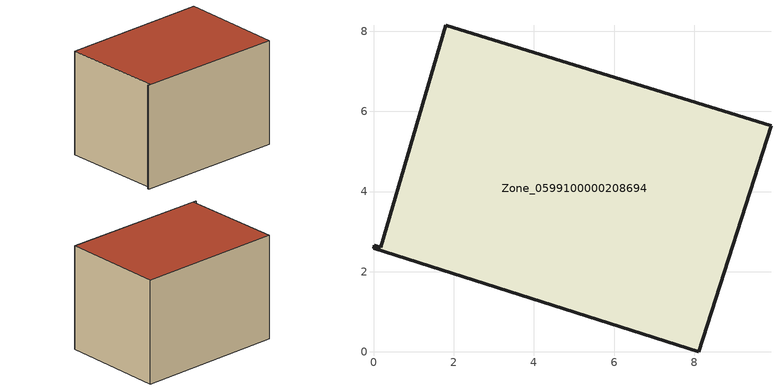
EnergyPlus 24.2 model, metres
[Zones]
Zone_0599100000208694
 floor ground (C_G): 1.8,8.15 9.91,5.64 8.11,0 0,2.59 0.02,2.66 0.18,2.61 z0
 wall outside (C_F): 8.11,0 9.91,5.64 1.8,8.15 0.18,2.61 0.02,2.66 0,2.59 8.11,0 z0:5.98
 roof outside (C_R): 9.91,5.64 1.8,8.15 0.18,2.61 0.02,2.66 0,2.59 8.11,0 z5.98
[BUILDING]
Pand.0599100000208694: North Axis=0; Terrain=City; Loads Convergence Tolerance Value=0.04; Temperature Convergence Tolerance Value=0.4; Solar Distribution=FullExterior; Maximum Number of Warmup Days=25; Minimum Number of Warmup Days=1
[Site:Location]
Rotterdam.The.Hague.AP_ZH_NLD Design_Conditions: Latitude=51.96; Longitude=4.45; Time Zone=1; Elevation=-4.5
[SITE:GROUNDTEMPERATURE:BUILDINGSURFACE]
18, 18, 18, 18, 18, 18, 18, 18, 18, 18, 18, 18
[MATERIAL] Thermal Absorptance=0.9; Solar Absorptance=0.7; Visible Absorptance=0.7
Name | Roughness | Thickness | Conductivity | Density | Specific Heat
G.TI.1946-1964 | MediumSmooth | 0.15 | 1 | 540 | 1210
F.TI.1946-1964 | Rough | 0.3 | 0.857143 | 1920 | 840
R.TI.1946-1964 | MediumRough | 0.2 | 0.277778 | 1500 | 1000
[CONSTRUCTION]
C_G: G.TI.1946-1964
C_F: F.TI.1946-1964
C_R: R.TI.1946-1964
[ZONE]
Zone_0599100000208694: Type=1; Multiplier=1; Ceiling Height=Autocalculate; Volume=Autocalculate; Floor Area=autocalculate; Part of Total Floor Area=Yes
[ZONEINFILTRATION:DESIGNFLOWRATE]
Infil_Zone_0599100000208694: Zone or ZoneList or Space or SpaceList=Zone_0599100000208694; Schedule=AlwaysOn; Design Flow Rate Calculation Method=Flow/Area; Flow Rate per Floor Area=0.003; Constant Term Coefficient=1; Temperature Term Coefficient=0; Velocity Term Coefficient=0; Velocity Squared Term Coefficient=0
[HVACTEMPLATE:ZONE:IDEALLOADSAIRSYSTEM]
Zone_0599100000208694: Maximum Heating Supply Air Temperature=50; Minimum Cooling Supply Air Temperature=13; Maximum Heating Supply Air Humidity Ratio=0.0156; Minimum Cooling Supply Air Humidity Ratio=0.0077; Heating Limit=NoLimit; Cooling Limit=NoLimit; Dehumidification Control Type=ConstantSensibleHeatRatio; Cooling Sensible Heat Ratio=0.7; Dehumidification Setpoint=60; Humidification Control Type=None; Humidification Setpoint=30; Outdoor Air Method=None; Outdoor Air Flow Rate per Person=0.00944; Outdoor Air Flow Rate per Zone Floor Area=0; Outdoor Air Flow Rate per Zone=0; Demand Controlled Ventilation Type=None; Outdoor Air Economizer Type=NoEconomizer; Heat Recovery Type=None; Sensible Heat Recovery Effectiveness=0.7; Latent Heat Recovery Effectiveness=0.65
[ZONECONTROL:THERMOSTAT]
ThermostatControl_Zone_0599100000208694: Zone or ZoneList=Zone_0599100000208694; Control Type Schedule=DualSetpointControlType; Control 1=Thermostat_Zone_0599100000208694; Temperature Difference Between Cutout And Setpoint=0
[THERMOSTATSETPOINT:DUALSETPOINT]
Thermostat_Zone_0599100000208694: Heating Setpoint Temperature Schedule=HeatingSetpoint_Zone_0599100000208694; Cooling Setpoint Temperature Schedule=CoolingSetpoint_Zone_0599100000208694
[SCHEDULE:COMPACT]
HeatingSetpoint_Zone_0599100000208694: Through: 12/31, For: AllDays, Until: 24:00, 21
CoolingSetpoint_Zone_0599100000208694: Through: 12/31, For: AllDays, Until: 24:00, 24
DualSetpointControlType: Through: 12/31, For: AllDays, Until: 24:00, 4
AlwaysOn: Through: 12/31, For: AllDays, Until: 24:00, 1
